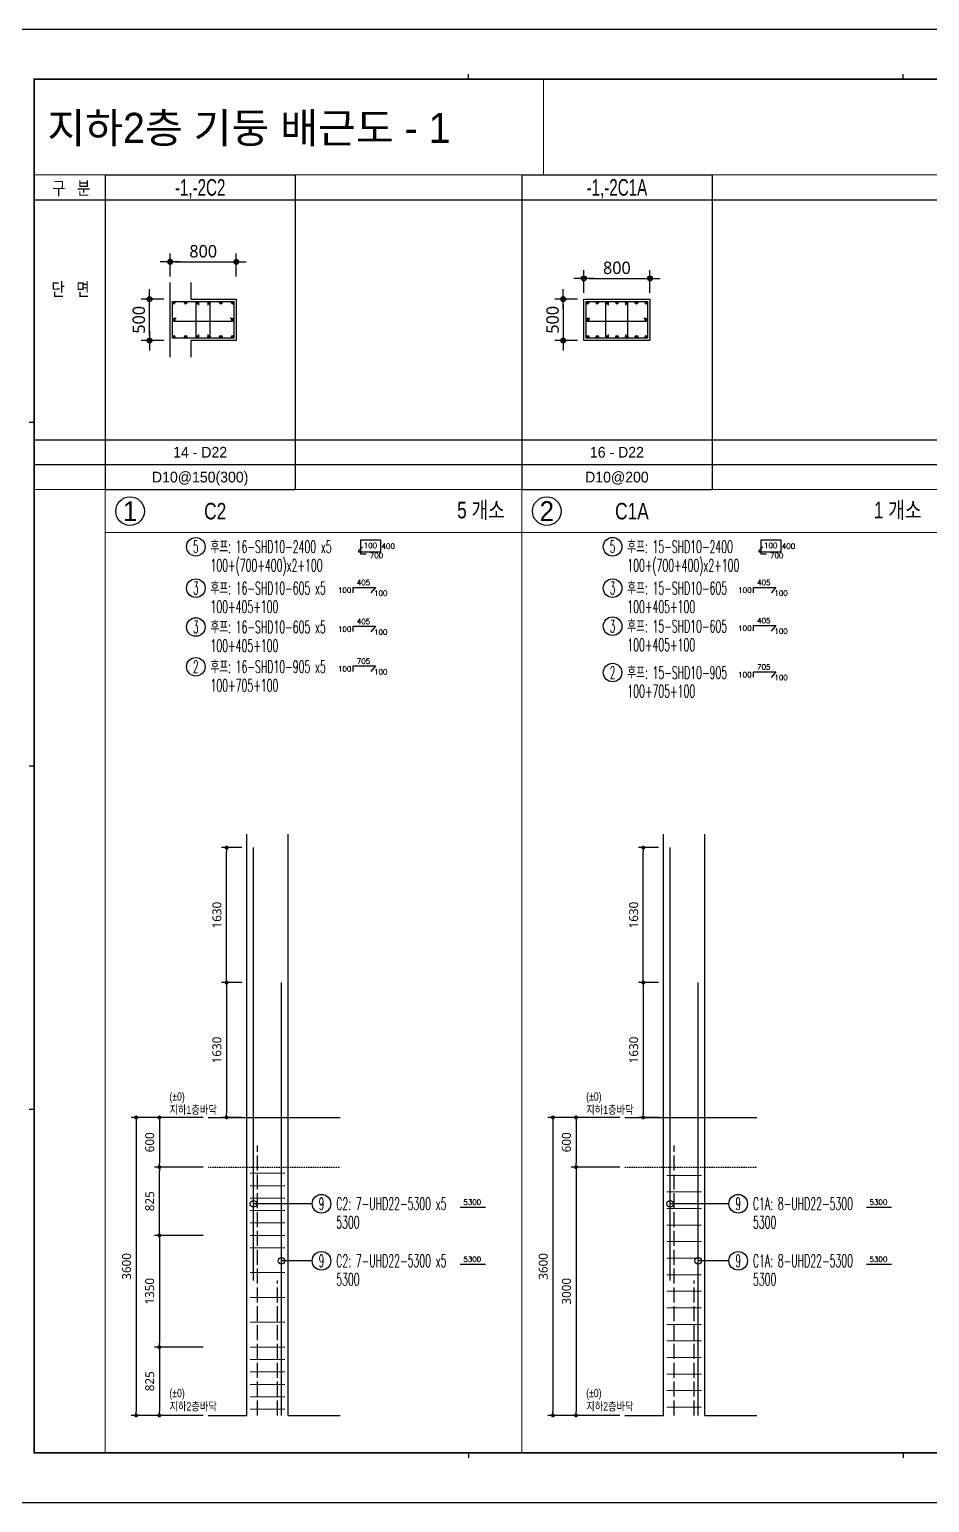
# Model space of a CAD drawing. Header units: millimetres. Extents: x 231380 to 990673, y -319231 to 132826.
# Drawn here: x 508005 to 518885, y -144948 to -127149 of the extents above; entities that cross this region are included whole.
import ezdxf
from ezdxf.enums import TextEntityAlignment as Align

# ---------------------------------------------------------------- set-up
doc = ezdxf.new("R2010")
doc.units = ezdxf.units.MM
doc.header["$LTSCALE"] = 91
doc.linetypes.add('HID', pattern=[2.5, 2, -0.5])
doc.layers.get('Defpoints').update_dxf_attribs({"color": 145})
for name, color, linetype in [('254', 254, 'Continuous'), ('AMAC-NO', 5, 'Continuous'), ('BAR', 2, 'Continuous'), ('BAR1', 2, 'Continuous'), ('DIM', 7, 'Continuous'), ('LEAD7', 7, 'Continuous'), ('LEAD8', 8, 'Continuous'), ('LINE', 7, 'Continuous'), ('XDIM', 7, 'Continuous'), ('XSTRUCT', 2, 'Continuous'), ('XTAG', 7, 'Continuous'), ('기둥', 4, 'Continuous')]:
    doc.layers.add(name, color=color, linetype=linetype)
for name, color, linetype, lineweight in [('Main Bar', 7, 'Continuous', 0), ('TEXT', 3, 'Continuous', 9), ('XTITLE', 22, 'Continuous', 0)]:
    doc.layers.add(name, color=color, linetype=linetype, lineweight=lineweight)
doc.styles.add('ROMANS', font='malgun.ttf')
doc.styles.add('XRebar', font='Romans.shx', dxfattribs={"bigfont": 'whgtxt.shx'})
doc.styles.add('XRebar2', font='Romans.shx')
doc.styles.add('돋음', font='Dotum.ttf')
doc.styles.add('맑은고딕', font='malgun.ttf')
doc.dimstyles.new('60(SUB-1.8)', dxfattribs={"dimscale": 60, "dimtxt": 1.8, "dimasz": 0.8, "dimexe": 1, "dimexo": 1, "dimgap": 1, "dimtad": 1, "dimdec": 0, "dimzin": 0, "dimdsep": 46, "dimtxsty": 'ROMANS', "dimblk": 'DOT', "dimcen": 1, "dimdle": 2, "dimclrd": 6, "dimclre": 6, "dimclrt": 7, "dimazin": 0, "dimtfac": 1, "dimtdec": 0, "dimtix": 1, "dimtmove": 2, "dimatfit": 3, "dimldrblk": 'DIMDOT', "dimfxl": 0, "dimtolj": 1, "dimtzin": 0, "dimarcsym": 0})
doc.dimstyles.new('DIM_30', dxfattribs={"dimscale": 30, "dimtxt": 3, "dimasz": 1.2, "dimexe": 2, "dimexo": 1.5, "dimgap": 1, "dimtad": 1, "dimdec": 0, "dimdsep": 46, "dimtxsty": '맑은고딕', "dimblk1": 'DIMDOT', "dimblk2": 'DIMDOT', "dimsah": 1, "dimcen": 1, "dimdle": 2, "dimclrd": 7, "dimclre": 7, "dimclrt": 3, "dimadec": 0, "dimazin": 0, "dimtfac": 1, "dimtdec": 0, "dimtix": 1, "dimtmove": 2, "dimatfit": 3, "dimldrblk": 'DIMDOT', "dimfxl": 0, "dimtolj": 1, "dimarcsym": 0})

# ---------------------------------------------------------------- blocks, each defined once
blk = doc.blocks.new('dhs_sheet2e')
at = {"color": 7}
for p, q in [((20500.6, 57331.7), (20500.6, 57531.5)), ((38004.8, 57331.7), (38004.8, 57531.5)), ((2996.4, 43498.2), (2796.7, 43498.2)), ((2996.4, 29664.7), (2796.7, 29664.7)), ((2996.4, 15831.2), (2796.7, 15831.2)), ((20500.6, 1997.6), (20500.6, 1797.9)), ((38004.8, 1997.6), (38004.8, 1797.9))]:
    blk.add_line(p, q, dxfattribs=at)
blk.add_lwpolyline([(84000, 0), (84000, 59329.4), (0, 59329.4), (0, 0)], close=True, dxfattribs=at)
at = {"color": 30, "const_width": 64.9}
blk.add_lwpolyline([(81003.6, 57331.7), (2996.4, 57331.7), (2996.4, 1997.6), (81003.6, 1997.6)], close=True, dxfattribs=at)
blk = doc.blocks.new('zdfgarse')
at = {"color": 255, "xscale": 0.25, "yscale": 0.25, "zscale": 0.25}
blk.add_blockref('dhs_sheet2e', (0, 0), dxfattribs=at)
blk = doc.blocks.new('A$C74EF247C')
at = {"layer": 'LINE', "color": 7, "linetype": 'Continuous'}
for p, q in [((0, 0), (0, -3800)), ((0, 0), (2300, 0)), ((2300, 0), (2300, -3800)), ((0, -300), (2300, -300)), ((0, -3800), (2300, -3800))]:
    blk.add_line(p, q, dxfattribs=at)
at = {"layer": 'LINE', "color": 4, "linetype": 'Continuous'}
for p, q in [((0, -3200), (2300, -3200)), ((0, -3500), (2300, -3500))]:
    blk.add_line(p, q, dxfattribs=at)
blk = doc.blocks.new('DIMDOT')
at = {"layer": 'DIM', "linetype": 'Continuous'}
blk.add_line((-2, 0), (2, 0), dxfattribs=at)
for radius in [0.5, 0.25]:
    blk.add_circle((0, 0), radius, dxfattribs=at)
blk = doc.blocks.new('*D43')
at = {"layer": 'Defpoints', "color": 0, "transparency": 16777216}
for p in [(540267, -120741), (539467, -120991), (540267, -120991)]:
    blk.add_point(p, dxfattribs=at)
at = {"layer": 'DIM', "color": 7, "lineweight": -2, "transparency": 16777216}
for p, q in [((539467, -120916), (539467, -120641)), ((540267, -120916), (540267, -120641)), ((539527, -120741), (540207, -120741))]:
    blk.add_line(p, q, dxfattribs=at)
at = {"layer": 'DIM', "color": 7, "lineweight": -2, "transparency": 16777216, "xscale": 60, "yscale": 60, "zscale": 60, "rotation": 180}
blk.add_blockref('DIMDOT', (539467, -120741), dxfattribs=at)
at = {"layer": 'DIM', "color": 7, "lineweight": -2, "transparency": 16777216, "xscale": 60, "yscale": 60, "zscale": 60}
blk.add_blockref('DIMDOT', (540267, -120741), dxfattribs=at)
at = {"layer": 'DIM', "color": 3, "transparency": 16777216, "insert": (539867, -120614), "char_height": 150, "attachment_point": 5, "style": '맑은고딕'}
blk.add_mtext('\\A1;800', dxfattribs=at)
blk = doc.blocks.new('*D44')
at = {"layer": 'Defpoints', "color": 0, "transparency": 16777216}
for p in [(539217, -121191), (539467, -121191), (539467, -121691)]:
    blk.add_point(p, dxfattribs=at)
at = {"layer": 'DIM', "color": 7, "lineweight": -2, "transparency": 16777216}
for p, q in [((539392, -121191), (539117, -121191)), ((539217, -121631), (539217, -121251)), ((539392, -121691), (539117, -121691))]:
    blk.add_line(p, q, dxfattribs=at)
at = {"layer": 'DIM', "color": 7, "lineweight": -2, "transparency": 16777216, "xscale": 60, "yscale": 60, "zscale": 60}
for p, rotation in [((539217, -121191), 90), ((539217, -121691), 270)]:
    blk.add_blockref('DIMDOT', p, dxfattribs=dict(at, rotation=rotation))
at = {"layer": 'DIM', "color": 3, "transparency": 16777216, "insert": (539089, -121441), "char_height": 150, "attachment_point": 5, "rotation": 90, "style": '맑은고딕'}
blk.add_mtext('\\A1;500', dxfattribs=at)
blk = doc.blocks.new('ST')
at = {"layer": 'BAR'}
blk.add_circle((0, 0), 14.5, dxfattribs=at)
blk = doc.blocks.new('A$C08B0344F')
at = {"layer": 'BAR'}
blk.add_hatch(color=256, dxfattribs=at).paths.add_polyline_path([(14.5, 0, 1), (-14.5, 0, 1)])
at = {"layer": 'BAR', "rotation": 270}
blk.add_blockref('ST', (0, 0), dxfattribs=at)
blk = doc.blocks.new('*D53')
at = {"layer": 'Defpoints', "color": 0, "transparency": 16777216}
for p in [(534830, -121191), (534580, -121691), (534830, -121691)]:
    blk.add_point(p, dxfattribs=at)
at = {"layer": 'DIM', "color": 7, "lineweight": -2, "transparency": 16777216}
for p, q in [((534755, -121191), (534480, -121191)), ((534580, -121251), (534580, -121631)), ((534755, -121691), (534480, -121691))]:
    blk.add_line(p, q, dxfattribs=at)
at = {"layer": 'DIM', "color": 7, "lineweight": -2, "transparency": 16777216, "xscale": 60, "yscale": 60, "zscale": 60}
for p, rotation in [((534580, -121191), 90), ((534580, -121691), 270)]:
    blk.add_blockref('DIMDOT', p, dxfattribs=dict(at, rotation=rotation))
at = {"layer": 'DIM', "color": 3, "transparency": 16777216, "insert": (534453, -121441), "char_height": 150, "attachment_point": 5, "rotation": 90, "style": '맑은고딕'}
blk.add_mtext('\\A1;500', dxfattribs=at)
blk = doc.blocks.new('*D54')
at = {"layer": 'Defpoints', "color": 0, "transparency": 16777216}
for p in [(535630, -120941), (534830, -121191), (535630, -121191)]:
    blk.add_point(p, dxfattribs=at)
at = {"layer": 'DIM', "color": 7, "lineweight": -2, "transparency": 16777216}
for p, q in [((534830, -121116), (534830, -120841)), ((535630, -121116), (535630, -120841)), ((534890, -120941), (535570, -120941))]:
    blk.add_line(p, q, dxfattribs=at)
at = {"layer": 'DIM', "color": 7, "lineweight": -2, "transparency": 16777216, "xscale": 60, "yscale": 60, "zscale": 60, "rotation": 180}
blk.add_blockref('DIMDOT', (534830, -120941), dxfattribs=at)
at = {"layer": 'DIM', "color": 7, "lineweight": -2, "transparency": 16777216, "xscale": 60, "yscale": 60, "zscale": 60}
blk.add_blockref('DIMDOT', (535630, -120941), dxfattribs=at)
at = {"layer": 'DIM', "color": 3, "transparency": 16777216, "insert": (535230, -120814), "char_height": 150, "attachment_point": 5, "style": '맑은고딕'}
blk.add_mtext('\\A1;800', dxfattribs=at)
blk = doc.blocks.new('_Dot')
at = {"color": 0, "linetype": 'ByBlock', "lineweight": -2}
blk.add_line((-0.5, 0), (-1, 0), dxfattribs=at)
at = {"color": 0, "linetype": 'ByBlock', "const_width": 0.5}
blk.add_lwpolyline([(-0.25, 0, 1), (0.25, 0, 1)], format="xyb", close=True, dxfattribs=at)
blk = doc.blocks.new('*D859')
at = {"layer": 'Defpoints', "color": 0, "linetype": 'Continuous', "transparency": 16777216}
for p in [(510164, -140295), (509295, -143895), (510164, -143895)]:
    blk.add_point(p, dxfattribs=at).dxf.unprotected_set("ltscale", 0)
at = {"layer": 'XDIM', "color": 6, "linetype": 'Continuous', "lineweight": -2, "transparency": 16777216}
for p, q in [((510104, -140295), (509235, -140295)), ((509295, -140343), (509295, -143847)), ((510104, -143895), (509235, -143895))]:
    blk.add_line(p, q, dxfattribs=at).dxf.unprotected_set("ltscale", 0)
at = {"layer": 'XDIM', "color": 6, "linetype": 'Continuous', "lineweight": -2, "transparency": 16777216, "xscale": 48, "yscale": 48, "zscale": 48}
for p, rotation in [((509295, -140295), 90), ((509295, -143895), 270)]:
    blk.add_blockref('_Dot', p, dxfattribs=dict(at, rotation=rotation)).dxf.unprotected_set("ltscale", 0)
at = {"layer": 'XDIM', "color": 7, "linetype": 'Continuous', "transparency": 16777216, "insert": (509179, -142095), "char_height": 108, "attachment_point": 5, "rotation": 90, "style": 'ROMANS'}
blk.add_mtext('\\A1;3600', dxfattribs=at).dxf.unprotected_set("ltscale", 0)
blk = doc.blocks.new('*D860')
at = {"layer": 'Defpoints', "color": 0, "linetype": 'Continuous', "transparency": 16777216}
for p in [(510631, -138665), (510388, -140295), (510631, -140295)]:
    blk.add_point(p, dxfattribs=at).dxf.unprotected_set("ltscale", 0)
at = {"layer": 'XDIM', "color": 6, "linetype": 'Continuous', "lineweight": -2, "transparency": 16777216}
for p, q in [((510571, -138665), (510328, -138665)), ((510388, -138713), (510388, -140247)), ((510571, -140295), (510328, -140295))]:
    blk.add_line(p, q, dxfattribs=at).dxf.unprotected_set("ltscale", 0)
at = {"layer": 'XDIM', "color": 6, "linetype": 'Continuous', "lineweight": -2, "transparency": 16777216, "xscale": 48, "yscale": 48, "zscale": 48}
for p, rotation in [((510388, -138665), 90), ((510388, -140295), 270)]:
    blk.add_blockref('_Dot', p, dxfattribs=dict(at, rotation=rotation)).dxf.unprotected_set("ltscale", 0)
at = {"layer": 'XDIM', "color": 7, "linetype": 'Continuous', "transparency": 16777216, "insert": (510271, -139480), "char_height": 108, "attachment_point": 5, "rotation": 90, "style": 'ROMANS'}
blk.add_mtext('\\A1;1630', dxfattribs=at).dxf.unprotected_set("ltscale", 0)
blk = doc.blocks.new('*D861')
at = {"layer": 'Defpoints', "color": 0, "linetype": 'Continuous', "transparency": 16777216}
for p in [(510388, -137035), (510631, -137035), (510631, -138665)]:
    blk.add_point(p, dxfattribs=at).dxf.unprotected_set("ltscale", 0)
at = {"layer": 'XDIM', "color": 6, "linetype": 'Continuous', "lineweight": -2, "transparency": 16777216}
for p, q in [((510571, -137035), (510328, -137035)), ((510388, -138617), (510388, -137083)), ((510571, -138665), (510328, -138665))]:
    blk.add_line(p, q, dxfattribs=at).dxf.unprotected_set("ltscale", 0)
at = {"layer": 'XDIM', "color": 6, "linetype": 'Continuous', "lineweight": -2, "transparency": 16777216, "xscale": 48, "yscale": 48, "zscale": 48}
for p, rotation in [((510388, -137035), 90), ((510388, -138665), 270)]:
    blk.add_blockref('_Dot', p, dxfattribs=dict(at, rotation=rotation)).dxf.unprotected_set("ltscale", 0)
at = {"layer": 'XDIM', "color": 7, "linetype": 'Continuous', "transparency": 16777216, "insert": (510271, -137850), "char_height": 108, "attachment_point": 5, "rotation": 90, "style": 'ROMANS'}
blk.add_mtext('\\A1;1630', dxfattribs=at).dxf.unprotected_set("ltscale", 0)
blk = doc.blocks.new('*D862')
at = {"layer": 'Defpoints', "color": 0, "linetype": 'Continuous', "transparency": 16777216}
for p in [(510164, -140295), (509575, -140895), (510164, -140895)]:
    blk.add_point(p, dxfattribs=at).dxf.unprotected_set("ltscale", 0)
at = {"layer": 'XDIM', "color": 6, "linetype": 'Continuous', "lineweight": -2, "transparency": 16777216}
for p, q in [((510104, -140295), (509515, -140295)), ((509575, -140343), (509575, -140847)), ((510104, -140895), (509515, -140895))]:
    blk.add_line(p, q, dxfattribs=at).dxf.unprotected_set("ltscale", 0)
at = {"layer": 'XDIM', "color": 6, "linetype": 'Continuous', "lineweight": -2, "transparency": 16777216, "xscale": 48, "yscale": 48, "zscale": 48}
for p, rotation in [((509575, -140295), 90), ((509575, -140895), 270)]:
    blk.add_blockref('_Dot', p, dxfattribs=dict(at, rotation=rotation)).dxf.unprotected_set("ltscale", 0)
at = {"layer": 'XDIM', "color": 7, "linetype": 'Continuous', "transparency": 16777216, "insert": (509459, -140595), "char_height": 108, "attachment_point": 5, "rotation": 90, "style": 'ROMANS'}
blk.add_mtext('\\A1;600', dxfattribs=at).dxf.unprotected_set("ltscale", 0)
blk = doc.blocks.new('*D863')
at = {"layer": 'Defpoints', "color": 0, "linetype": 'Continuous', "transparency": 16777216}
for p in [(510164, -143070), (509575, -143895), (510164, -143895)]:
    blk.add_point(p, dxfattribs=at).dxf.unprotected_set("ltscale", 0)
at = {"layer": 'XDIM', "color": 6, "linetype": 'Continuous', "lineweight": -2, "transparency": 16777216}
for p, q in [((510104, -143070), (509515, -143070)), ((509575, -143118), (509575, -143847)), ((510104, -143895), (509515, -143895))]:
    blk.add_line(p, q, dxfattribs=at).dxf.unprotected_set("ltscale", 0)
at = {"layer": 'XDIM', "color": 6, "linetype": 'Continuous', "lineweight": -2, "transparency": 16777216, "xscale": 48, "yscale": 48, "zscale": 48}
for p, rotation in [((509575, -143070), 90), ((509575, -143895), 270)]:
    blk.add_blockref('_Dot', p, dxfattribs=dict(at, rotation=rotation)).dxf.unprotected_set("ltscale", 0)
at = {"layer": 'XDIM', "color": 7, "linetype": 'Continuous', "transparency": 16777216, "insert": (509459, -143482), "char_height": 108, "attachment_point": 5, "rotation": 90, "style": 'ROMANS'}
blk.add_mtext('\\A1;825', dxfattribs=at).dxf.unprotected_set("ltscale", 0)
blk = doc.blocks.new('*D864')
at = {"layer": 'Defpoints', "color": 0, "linetype": 'Continuous', "transparency": 16777216}
for p in [(509575, -140895), (510164, -140895), (510164, -141720)]:
    blk.add_point(p, dxfattribs=at).dxf.unprotected_set("ltscale", 0)
at = {"layer": 'XDIM', "color": 6, "linetype": 'Continuous', "lineweight": -2, "transparency": 16777216}
for p, q in [((510104, -140895), (509515, -140895)), ((509575, -141672), (509575, -140943)), ((510104, -141720), (509515, -141720))]:
    blk.add_line(p, q, dxfattribs=at).dxf.unprotected_set("ltscale", 0)
at = {"layer": 'XDIM', "color": 6, "linetype": 'Continuous', "lineweight": -2, "transparency": 16777216, "xscale": 48, "yscale": 48, "zscale": 48}
for p, rotation in [((509575, -140895), 90), ((509575, -141720), 270)]:
    blk.add_blockref('_Dot', p, dxfattribs=dict(at, rotation=rotation)).dxf.unprotected_set("ltscale", 0)
at = {"layer": 'XDIM', "color": 7, "linetype": 'Continuous', "transparency": 16777216, "insert": (509459, -141307), "char_height": 108, "attachment_point": 5, "rotation": 90, "style": 'ROMANS'}
blk.add_mtext('\\A1;825', dxfattribs=at).dxf.unprotected_set("ltscale", 0)
blk = doc.blocks.new('*D865')
at = {"layer": 'Defpoints', "color": 0, "linetype": 'Continuous', "transparency": 16777216}
for p in [(510164, -141720), (509575, -143070), (510164, -143070)]:
    blk.add_point(p, dxfattribs=at).dxf.unprotected_set("ltscale", 0)
at = {"layer": 'XDIM', "color": 6, "linetype": 'Continuous', "lineweight": -2, "transparency": 16777216}
for p, q in [((510104, -141720), (509515, -141720)), ((509575, -141768), (509575, -143022)), ((510104, -143070), (509515, -143070))]:
    blk.add_line(p, q, dxfattribs=at).dxf.unprotected_set("ltscale", 0)
at = {"layer": 'XDIM', "color": 6, "linetype": 'Continuous', "lineweight": -2, "transparency": 16777216, "xscale": 48, "yscale": 48, "zscale": 48}
for p, rotation in [((509575, -141720), 90), ((509575, -143070), 270)]:
    blk.add_blockref('_Dot', p, dxfattribs=dict(at, rotation=rotation)).dxf.unprotected_set("ltscale", 0)
at = {"layer": 'XDIM', "color": 7, "linetype": 'Continuous', "transparency": 16777216, "insert": (509458, -142395), "char_height": 108, "attachment_point": 5, "rotation": 90, "style": 'ROMANS'}
blk.add_mtext('\\A1;1350', dxfattribs=at).dxf.unprotected_set("ltscale", 0)
blk = doc.blocks.new('*D907')
at = {"layer": 'Defpoints', "color": 0, "linetype": 'Continuous', "transparency": 16777216}
for p in [(515201, -140295), (514332, -143895), (515201, -143895)]:
    blk.add_point(p, dxfattribs=at).dxf.unprotected_set("ltscale", 0)
at = {"layer": 'XDIM', "color": 6, "linetype": 'Continuous', "lineweight": -2, "transparency": 16777216}
for p, q in [((515141, -140295), (514272, -140295)), ((514332, -140343), (514332, -143847)), ((515141, -143895), (514272, -143895))]:
    blk.add_line(p, q, dxfattribs=at).dxf.unprotected_set("ltscale", 0)
at = {"layer": 'XDIM', "color": 6, "linetype": 'Continuous', "lineweight": -2, "transparency": 16777216, "xscale": 48, "yscale": 48, "zscale": 48}
for p, rotation in [((514332, -140295), 90), ((514332, -143895), 270)]:
    blk.add_blockref('_Dot', p, dxfattribs=dict(at, rotation=rotation)).dxf.unprotected_set("ltscale", 0)
at = {"layer": 'XDIM', "color": 7, "linetype": 'Continuous', "transparency": 16777216, "insert": (514216, -142095), "char_height": 108, "attachment_point": 5, "rotation": 90, "style": 'ROMANS'}
blk.add_mtext('\\A1;3600', dxfattribs=at).dxf.unprotected_set("ltscale", 0)
blk = doc.blocks.new('*D903')
at = {"layer": 'Defpoints', "color": 0, "linetype": 'Continuous', "transparency": 16777216}
for p in [(515668, -138665), (515425, -140295), (515668, -140295)]:
    blk.add_point(p, dxfattribs=at).dxf.unprotected_set("ltscale", 0)
at = {"layer": 'XDIM', "color": 6, "linetype": 'Continuous', "lineweight": -2, "transparency": 16777216}
for p, q in [((515608, -138665), (515365, -138665)), ((515425, -138713), (515425, -140247)), ((515608, -140295), (515365, -140295))]:
    blk.add_line(p, q, dxfattribs=at).dxf.unprotected_set("ltscale", 0)
at = {"layer": 'XDIM', "color": 6, "linetype": 'Continuous', "lineweight": -2, "transparency": 16777216, "xscale": 48, "yscale": 48, "zscale": 48}
for p, rotation in [((515425, -138665), 90), ((515425, -140295), 270)]:
    blk.add_blockref('_Dot', p, dxfattribs=dict(at, rotation=rotation)).dxf.unprotected_set("ltscale", 0)
at = {"layer": 'XDIM', "color": 7, "linetype": 'Continuous', "transparency": 16777216, "insert": (515309, -139480), "char_height": 108, "attachment_point": 5, "rotation": 90, "style": 'ROMANS'}
blk.add_mtext('\\A1;1630', dxfattribs=at).dxf.unprotected_set("ltscale", 0)
blk = doc.blocks.new('*D904')
at = {"layer": 'Defpoints', "color": 0, "linetype": 'Continuous', "transparency": 16777216}
for p in [(515425, -137035), (515668, -137035), (515668, -138665)]:
    blk.add_point(p, dxfattribs=at).dxf.unprotected_set("ltscale", 0)
at = {"layer": 'XDIM', "color": 6, "linetype": 'Continuous', "lineweight": -2, "transparency": 16777216}
for p, q in [((515608, -137035), (515365, -137035)), ((515425, -138617), (515425, -137083)), ((515608, -138665), (515365, -138665))]:
    blk.add_line(p, q, dxfattribs=at).dxf.unprotected_set("ltscale", 0)
at = {"layer": 'XDIM', "color": 6, "linetype": 'Continuous', "lineweight": -2, "transparency": 16777216, "xscale": 48, "yscale": 48, "zscale": 48}
for p, rotation in [((515425, -137035), 90), ((515425, -138665), 270)]:
    blk.add_blockref('_Dot', p, dxfattribs=dict(at, rotation=rotation)).dxf.unprotected_set("ltscale", 0)
at = {"layer": 'XDIM', "color": 7, "linetype": 'Continuous', "transparency": 16777216, "insert": (515309, -137850), "char_height": 108, "attachment_point": 5, "rotation": 90, "style": 'ROMANS'}
blk.add_mtext('\\A1;1630', dxfattribs=at).dxf.unprotected_set("ltscale", 0)
blk = doc.blocks.new('*D905')
at = {"layer": 'Defpoints', "color": 0, "linetype": 'Continuous', "transparency": 16777216}
for p in [(515201, -140295), (514612, -140895), (515201, -140895)]:
    blk.add_point(p, dxfattribs=at).dxf.unprotected_set("ltscale", 0)
at = {"layer": 'XDIM', "color": 6, "linetype": 'Continuous', "lineweight": -2, "transparency": 16777216}
for p, q in [((515141, -140295), (514552, -140295)), ((514612, -140343), (514612, -140847)), ((515141, -140895), (514552, -140895))]:
    blk.add_line(p, q, dxfattribs=at).dxf.unprotected_set("ltscale", 0)
at = {"layer": 'XDIM', "color": 6, "linetype": 'Continuous', "lineweight": -2, "transparency": 16777216, "xscale": 48, "yscale": 48, "zscale": 48}
for p, rotation in [((514612, -140295), 90), ((514612, -140895), 270)]:
    blk.add_blockref('_Dot', p, dxfattribs=dict(at, rotation=rotation)).dxf.unprotected_set("ltscale", 0)
at = {"layer": 'XDIM', "color": 7, "linetype": 'Continuous', "transparency": 16777216, "insert": (514496, -140595), "char_height": 108, "attachment_point": 5, "rotation": 90, "style": 'ROMANS'}
blk.add_mtext('\\A1;600', dxfattribs=at).dxf.unprotected_set("ltscale", 0)
blk = doc.blocks.new('*D906')
at = {"layer": 'Defpoints', "color": 0, "linetype": 'Continuous', "transparency": 16777216}
for p in [(515201, -140895), (514612, -143895), (515201, -143895)]:
    blk.add_point(p, dxfattribs=at).dxf.unprotected_set("ltscale", 0)
at = {"layer": 'XDIM', "color": 6, "linetype": 'Continuous', "lineweight": -2, "transparency": 16777216}
for p, q in [((515141, -140895), (514552, -140895)), ((514612, -140943), (514612, -143847)), ((515141, -143895), (514552, -143895))]:
    blk.add_line(p, q, dxfattribs=at).dxf.unprotected_set("ltscale", 0)
at = {"layer": 'XDIM', "color": 6, "linetype": 'Continuous', "lineweight": -2, "transparency": 16777216, "xscale": 48, "yscale": 48, "zscale": 48}
for p, rotation in [((514612, -140895), 90), ((514612, -143895), 270)]:
    blk.add_blockref('_Dot', p, dxfattribs=dict(at, rotation=rotation)).dxf.unprotected_set("ltscale", 0)
at = {"layer": 'XDIM', "color": 7, "linetype": 'Continuous', "transparency": 16777216, "insert": (514496, -142395), "char_height": 108, "attachment_point": 5, "rotation": 90, "style": 'ROMANS'}
blk.add_mtext('\\A1;3000', dxfattribs=at).dxf.unprotected_set("ltscale", 0)
blk = doc.blocks.new('*U1114', base_point=(509904, -133399))
at = {"layer": 'XTAG', "color": 0, "linetype": 'Continuous', "ltscale": 1.57717e-317}
blk.add_circle((510016, -133399), 112, dxfattribs=at)
at = {"layer": 'XTAG', "color": 0, "linetype": 'Continuous', "ltscale": 1.57717e-317, "style": 'XRebar', "width": 0.55}
for s, p in [('후프: 16-SHD10-2400 x5', (510194, -133399)), ('100+(700+400)x2+100', (510194, -133624))]:
    blk.add_text(s, height=150, dxfattribs=at).set_placement(p, align=Align.MIDDLE_LEFT)
at = {"layer": 'XTAG', "color": 0, "linetype": 'Continuous', "ltscale": 1.57717e-317, "style": 'XRebar', "width": 0.5}
blk.add_text('5', height=150, dxfattribs=at).set_placement((510016, -133399), align=Align.MIDDLE_CENTER)
blk = doc.blocks.new('*U1115', base_point=(514940.8806, -133399.3292))
at = {"layer": 'XTAG', "color": 0, "linetype": 'Continuous', "ltscale": 1.57717e-317}
blk.add_circle((515053.3806, -133399.3292), 112.5, dxfattribs=at)
at = {"layer": 'XTAG', "color": 0, "linetype": 'Continuous', "ltscale": 1.57717e-317, "style": 'XRebar', "width": 0.55}
for s, p in [('후프: 15-SHD10-2400', (515231.5056, -133399.3292)), ('100+(700+400)x2+100', (515231.5056, -133624.3292))]:
    blk.add_text(s, height=150, dxfattribs=at).set_placement(p, align=Align.MIDDLE_LEFT)
at = {"layer": 'XTAG', "color": 0, "linetype": 'Continuous', "ltscale": 1.57717e-317, "style": 'XRebar', "width": 0.5}
blk.add_text('5', height=150, dxfattribs=at).set_placement((515053.3806, -133399.3292), align=Align.MIDDLE_CENTER)
blk = doc.blocks.new('*U1121', base_point=(509904, -134849))
at = {"layer": 'XTAG', "color": 0, "linetype": 'Continuous', "ltscale": 1.57717e-317}
blk.add_circle((510016, -134849), 112, dxfattribs=at)
at = {"layer": 'XTAG', "color": 0, "linetype": 'Continuous', "ltscale": 1.57717e-317, "style": 'XRebar', "width": 0.5}
blk.add_text('2', height=150, dxfattribs=at).set_placement((510016, -134849), align=Align.MIDDLE_CENTER)
at = {"layer": 'XTAG', "color": 0, "linetype": 'Continuous', "ltscale": 1.57717e-317, "style": 'XRebar', "width": 0.55}
for s, p in [('후프: 16-SHD10-905 x5', (510194, -134849)), ('100+705+100', (510194, -135074))]:
    blk.add_text(s, height=150, dxfattribs=at).set_placement(p, align=Align.MIDDLE_LEFT)
blk = doc.blocks.new('*U1122', base_point=(514941, -134920))
at = {"layer": 'XTAG', "color": 0, "linetype": 'Continuous', "ltscale": 1.57717e-317}
blk.add_circle((515053, -134920), 112, dxfattribs=at)
at = {"layer": 'XTAG', "color": 0, "linetype": 'Continuous', "ltscale": 1.57717e-317, "style": 'XRebar', "width": 0.5}
blk.add_text('2', height=150, dxfattribs=at).set_placement((515053, -134920), align=Align.MIDDLE_CENTER)
at = {"layer": 'XTAG', "color": 0, "linetype": 'Continuous', "ltscale": 1.57717e-317, "style": 'XRebar', "width": 0.55}
for s, p in [('후프: 15-SHD10-905', (515232, -134920)), ('100+705+100', (515232, -135145))]:
    blk.add_text(s, height=150, dxfattribs=at).set_placement(p, align=Align.MIDDLE_LEFT)
blk = doc.blocks.new('*U1133', base_point=(509904, -133899))
at = {"layer": 'XTAG', "color": 0, "linetype": 'Continuous', "ltscale": 1.57717e-317}
blk.add_circle((510016, -133899), 112, dxfattribs=at)
at = {"layer": 'XTAG', "color": 0, "linetype": 'Continuous', "ltscale": 1.57717e-317, "style": 'XRebar', "width": 0.5}
blk.add_text('3', height=150, dxfattribs=at).set_placement((510016, -133899), align=Align.MIDDLE_CENTER)
at = {"layer": 'XTAG', "color": 0, "linetype": 'Continuous', "ltscale": 1.57717e-317, "style": 'XRebar', "width": 0.55}
for s, p in [('후프: 16-SHD10-605 x5', (510194, -133899)), ('100+405+100', (510194, -134124))]:
    blk.add_text(s, height=150, dxfattribs=at).set_placement(p, align=Align.MIDDLE_LEFT)
blk = doc.blocks.new('*U1134', base_point=(509904, -134369))
at = {"layer": 'XTAG', "color": 0, "linetype": 'Continuous', "ltscale": 1.57717e-317}
blk.add_circle((510016, -134369), 112, dxfattribs=at)
at = {"layer": 'XTAG', "color": 0, "linetype": 'Continuous', "ltscale": 1.57717e-317, "style": 'XRebar', "width": 0.5}
blk.add_text('3', height=150, dxfattribs=at).set_placement((510016, -134369), align=Align.MIDDLE_CENTER)
at = {"layer": 'XTAG', "color": 0, "linetype": 'Continuous', "ltscale": 1.57717e-317, "style": 'XRebar', "width": 0.55}
for s, p in [('후프: 16-SHD10-605 x5', (510194, -134369)), ('100+405+100', (510194, -134594))]:
    blk.add_text(s, height=150, dxfattribs=at).set_placement(p, align=Align.MIDDLE_LEFT)
blk = doc.blocks.new('*U1138', base_point=(514940.8806, -134359.3292))
at = {"layer": 'XTAG', "color": 0, "linetype": 'Continuous', "ltscale": 1.57717e-317}
blk.add_circle((515053.3806, -134359.3292), 112.5, dxfattribs=at)
at = {"layer": 'XTAG', "color": 0, "linetype": 'Continuous', "ltscale": 1.57717e-317, "style": 'XRebar', "width": 0.5}
blk.add_text('3', height=150, dxfattribs=at).set_placement((515053.3806, -134359.3292), align=Align.MIDDLE_CENTER)
at = {"layer": 'XTAG', "color": 0, "linetype": 'Continuous', "ltscale": 1.57717e-317, "style": 'XRebar', "width": 0.55}
for s, p in [('후프: 15-SHD10-605', (515231.5056, -134359.3292)), ('100+405+100', (515231.5056, -134584.3292))]:
    blk.add_text(s, height=150, dxfattribs=at).set_placement(p, align=Align.MIDDLE_LEFT)
blk = doc.blocks.new('*U1139', base_point=(514940.8806, -133899.3292))
at = {"layer": 'XTAG', "color": 0, "linetype": 'Continuous', "ltscale": 1.57717e-317}
blk.add_circle((515053.3806, -133899.3292), 112.5, dxfattribs=at)
at = {"layer": 'XTAG', "color": 0, "linetype": 'Continuous', "ltscale": 1.57717e-317, "style": 'XRebar', "width": 0.5}
blk.add_text('3', height=150, dxfattribs=at).set_placement((515053.3806, -133899.3292), align=Align.MIDDLE_CENTER)
at = {"layer": 'XTAG', "color": 0, "linetype": 'Continuous', "ltscale": 1.57717e-317, "style": 'XRebar', "width": 0.55}
for s, p in [('후프: 15-SHD10-605', (515231.5056, -133899.3292)), ('100+405+100', (515231.5056, -134124.3292))]:
    blk.add_text(s, height=150, dxfattribs=at).set_placement(p, align=Align.MIDDLE_LEFT)
blk = doc.blocks.new('*U1148', base_point=(511422.2172, -142027.1465))
at = {"layer": 'XTAG', "color": 0, "linetype": 'Continuous', "ltscale": 1.57717e-317}
blk.add_circle((511534.7172, -142027.1465), 112.5, dxfattribs=at)
at = {"layer": 'XTAG', "color": 0, "linetype": 'Continuous', "ltscale": 1.57717e-317, "style": 'XRebar', "width": 0.5}
blk.add_text('9', height=150, dxfattribs=at).set_placement((511534.7172, -142027.1465), align=Align.MIDDLE_CENTER)
at = {"layer": 'XTAG', "color": 0, "linetype": 'Continuous', "ltscale": 1.57717e-317, "style": 'XRebar', "width": 0.55}
for s, p in [('C2: 7-UHD22-5300 x5', (511712.8422, -142027.1465)), ('5300', (511712.8422, -142252.1465))]:
    blk.add_text(s, height=150, dxfattribs=at).set_placement(p, align=Align.MIDDLE_LEFT)
blk = doc.blocks.new('*U1149', base_point=(511422.2172, -141337.698))
at = {"layer": 'XTAG', "color": 0, "linetype": 'Continuous', "ltscale": 1.57717e-317}
blk.add_circle((511534.7172, -141337.698), 112.5, dxfattribs=at)
at = {"layer": 'XTAG', "color": 0, "linetype": 'Continuous', "ltscale": 1.57717e-317, "style": 'XRebar', "width": 0.5}
blk.add_text('9', height=150, dxfattribs=at).set_placement((511534.7172, -141337.698), align=Align.MIDDLE_CENTER)
at = {"layer": 'XTAG', "color": 0, "linetype": 'Continuous', "ltscale": 1.57717e-317, "style": 'XRebar', "width": 0.55}
for s, p in [('C2: 7-UHD22-5300 x5', (511712.8422, -141337.698)), ('5300', (511712.8422, -141562.698))]:
    blk.add_text(s, height=150, dxfattribs=at).set_placement(p, align=Align.MIDDLE_LEFT)
blk = doc.blocks.new('*U1154', base_point=(516459.5155, -141337.6979))
at = {"layer": 'XTAG', "color": 0, "linetype": 'Continuous', "ltscale": 1.57717e-317}
blk.add_circle((516572.0155, -141337.6979), 112.5, dxfattribs=at)
at = {"layer": 'XTAG', "color": 0, "linetype": 'Continuous', "ltscale": 1.57717e-317, "style": 'XRebar', "width": 0.5}
blk.add_text('9', height=150, dxfattribs=at).set_placement((516572.0155, -141337.6979), align=Align.MIDDLE_CENTER)
at = {"layer": 'XTAG', "color": 0, "linetype": 'Continuous', "ltscale": 1.57717e-317, "style": 'XRebar', "width": 0.55}
for s, p in [('C1A: 8-UHD22-5300', (516750.1405, -141337.6979)), ('5300', (516750.1405, -141562.6979))]:
    blk.add_text(s, height=150, dxfattribs=at).set_placement(p, align=Align.MIDDLE_LEFT)
blk = doc.blocks.new('*U1155', base_point=(516459.5155, -142027.1464))
at = {"layer": 'XTAG', "color": 0, "linetype": 'Continuous', "ltscale": 1.57717e-317}
blk.add_circle((516572.0155, -142027.1464), 112.5, dxfattribs=at)
at = {"layer": 'XTAG', "color": 0, "linetype": 'Continuous', "ltscale": 1.57717e-317, "style": 'XRebar', "width": 0.5}
blk.add_text('9', height=150, dxfattribs=at).set_placement((516572.0155, -142027.1464), align=Align.MIDDLE_CENTER)
at = {"layer": 'XTAG', "color": 0, "linetype": 'Continuous', "ltscale": 1.57717e-317, "style": 'XRebar', "width": 0.55}
for s, p in [('C1A: 8-UHD22-5300', (516750.1405, -142027.1464)), ('5300', (516750.1405, -142252.1464))]:
    blk.add_text(s, height=150, dxfattribs=at).set_placement(p, align=Align.MIDDLE_LEFT)
blk = doc.blocks.new('2C2')
at = {"layer": 'BAR1'}
blk.add_lwpolyline([(816.6, 1830), (816.6, 2270), (1556.6, 2270), (1556.6, 1830)], close=True, dxfattribs=at)
for points in [[(1130, 1874.5), (1130, 1844.5, -1), (1101, 1844.5), (1101, 2255.5, -1), (1130, 2255.5), (1130, 2225.5)], [(1243.2, 1874.5), (1243.2, 1844.5, 1), (1272.2, 1844.5), (1272.2, 2255.5, 1), (1243.2, 2255.5), (1243.2, 2225.5)], [(861.1, 2064.5), (831.1, 2064.5, 1), (831.1, 2035.5), (1542.1, 2035.5, 1), (1542.1, 2064.5), (1512.1, 2064.5)]]:
    blk.add_lwpolyline(points, format="xyb", dxfattribs=at)
at = {"layer": '기둥'}
blk.add_line((786.6, 1600), (786.6, 2500), dxfattribs=at)
blk.add_lwpolyline([(1036.6, 2500), (1036.6, 2300), (1586.6, 2300), (1586.6, 1800), (1036.6, 1800), (1036.6, 1600)], dxfattribs=at)
at = {"layer": 'BAR', "rotation": 90}
for p in [(831.1, 2255.5), (973.3, 2255.5), (1115.5, 2255.5), (1257.7, 2255.5), (1399.9, 2255.5), (1542.1, 2255.5), (831.1, 2050), (1542.1, 2050), (831.1, 1844.5), (973.3, 1844.5), (1115.5, 1844.5), (1257.7, 1844.5), (1399.9, 1844.5), (1542.1, 1844.5)]:
    blk.add_blockref('A$C08B0344F', p, dxfattribs=at)
at = {"layer": 'LINE'}
blk.add_blockref('A$C74EF247C', (0, 3800), dxfattribs=at)
at = {"layer": 'TEXT', "color": 6, "style": '돋음', "width": 0.7}
blk.add_text('-1,-2C2', height=200, dxfattribs=at).set_placement((1150, 3650), align=Align.MIDDLE_CENTER)
at = {"layer": 'TEXT', "linetype": 'ByBlock', "style": '돋음'}
for s, p in [('14 - D22', (1150, 450)), ('D10@150(300)', (1150, 150))]:
    blk.add_text(s, height=130, dxfattribs=at).set_placement(p, align=Align.MIDDLE_CENTER)
at = {"layer": 'DIM'}
dim = blk.add_linear_dim(base=(1586.6, 2750), p1=(786.6, 2500), p2=(1586.6, 2500), dimstyle='DIM_30', override={"dimscale": 50}, dxfattribs=at)
dim.commit()
dim.dimension.update_dxf_attribs({"geometry": '*D43', "text_midpoint": (1186.6, 2877.5), "insert": (-538680.1, 123491.3)})
dim = blk.add_linear_dim(base=(536.6, 2300), p1=(786.6, 1800), p2=(786.6, 2300), angle=90, dimstyle='DIM_30', override={"dimscale": 50}, dxfattribs=at)
dim.commit()
dim.dimension.update_dxf_attribs({"geometry": '*D44', "text_midpoint": (409.1, 2050), "insert": (-538680.1, 123491.3)})
blk = doc.blocks.new('2C1A')
at = {"layer": 'BAR1'}
blk.add_lwpolyline([(780, 1830), (780, 2270), (1520, 2270), (1520, 1830)], close=True, dxfattribs=at)
for points in [[(1046, 1874.5), (1046, 1844.5, -1), (1017, 1844.5), (1017, 2255.5, -1), (1046, 2255.5), (1046, 2225.5)], [(1254, 1874.5), (1254, 1844.5, 1), (1283, 1844.5), (1283, 2255.5, 1), (1254, 2255.5), (1254, 2225.5)], [(824.5, 2064.5), (794.5, 2064.5, 1), (794.5, 2035.5), (1505.5, 2035.5, 1), (1505.5, 2064.5), (1475.5, 2064.5)]]:
    blk.add_lwpolyline(points, format="xyb", dxfattribs=at)
at = {"layer": '기둥'}
blk.add_lwpolyline([(750, 1800), (750, 2300), (1550, 2300), (1550, 1800)], close=True, dxfattribs=at)
at = {"layer": 'BAR', "rotation": 90.00000000000031}
for p in [(794.5, 2255.5), (913, 2255.5), (1031.5, 2255.5), (1150, 2255.5), (1268.5, 2255.5), (1387, 2255.5), (1505.5, 2255.5), (794.5, 2050), (1505.5, 2050), (794.5, 1844.5), (913, 1844.5), (1031.5, 1844.5), (1150, 1844.5), (1268.5, 1844.5), (1387, 1844.5), (1505.5, 1844.5)]:
    blk.add_blockref('A$C08B0344F', p, dxfattribs=at)
at = {"layer": 'LINE'}
blk.add_blockref('A$C74EF247C', (0, 3800), dxfattribs=at)
at = {"layer": 'TEXT', "color": 6, "style": '돋음', "width": 0.7}
blk.add_text('-1,-2C1A', height=200, dxfattribs=at).set_placement((1150, 3650), align=Align.MIDDLE_CENTER)
at = {"layer": 'TEXT', "linetype": 'ByBlock', "style": '돋음'}
for s, p in [('16 - D22', (1150, 450)), ('D10@200', (1150, 150))]:
    blk.add_text(s, height=130, dxfattribs=at).set_placement(p, align=Align.MIDDLE_CENTER)
at = {"layer": 'DIM'}
dim = blk.add_linear_dim(base=(1550, 2550), p1=(750, 2300), p2=(1550, 2300), dimstyle='DIM_30', override={"dimscale": 50}, dxfattribs=at)
dim.commit()
dim.dimension.update_dxf_attribs({"geometry": '*D54', "text_midpoint": (1150, 2677.5), "insert": (-534080.1, 123491.3)})
dim = blk.add_linear_dim(base=(500, 1800), p1=(750, 2300), p2=(750, 1800), angle=270, dimstyle='DIM_30', override={"dimscale": 50}, dxfattribs=at)
dim.commit()
dim.dimension.update_dxf_attribs({"geometry": '*D53', "text_midpoint": (372.5, 2050), "insert": (-534080.1, 123491.3)})

msp = doc.modelspace()

# ---------------------------------------------------------------- linework, layer by layer
at = {"layer": '254', "color": 4, "linetype": 'Continuous'}
for p, q in [((511422.2, -141337.7), (510711.1, -141337.7)), ((516459.5, -141337.7), (515748.4, -141337.7)), ((511422.2, -142027.1), (511051.1, -142027.1)), ((516459.5, -142027.1), (516088.4, -142027.1))]:
    msp.add_line(p, q, dxfattribs=at)
for centre in [(510711.1, -141337.7), (515748.4, -141337.7), (511051.1, -142027.1), (516088.4, -142027.1)]:
    msp.add_circle(centre, 40, dxfattribs=at)
at = {"layer": 'AMAC-NO', "color": 2}
for centre in [(509221.2, -132969.1), (514258.5, -132969.1)]:
    msp.add_circle(centre, 172.8, dxfattribs=at)
at = {"layer": 'BAR', "color": 3}
for points in [[(510711.1, -142265), (510711.1, -137035)], [(515748.4, -142265), (515748.4, -137035)], [(511051.1, -143895), (511051.1, -138665)], [(516088.4, -143895), (516088.4, -138665)]]:
    msp.add_lwpolyline(points, dxfattribs=at)
at = {"layer": 'BAR', "color": 8, "linetype": 'HID'}
for points in [[(510761.1, -143895), (510761.1, -140635)], [(515798.4, -143895), (515798.4, -140635)], [(511001.1, -143895), (511001.1, -142265)], [(516038.4, -143895), (516038.4, -142265)]]:
    msp.add_lwpolyline(points, dxfattribs=at)
at = {"layer": 'LEAD7'}
msp.add_line((529067.5, -129210.1), (508062.5, -129210.1), dxfattribs=at)
at = {"layer": 'LEAD8'}
for p, q in [((508062.5, -132107.3), (529067.5, -132107.3)), ((508062.5, -132407.3), (529067.5, -132407.3))]:
    msp.add_line(p, q, dxfattribs=at)
at = {"layer": 'Main Bar', "color": 30, "linetype": 'Continuous'}
for p, q in [((510671.1, -140970), (511091.1, -140970)), ((510671.1, -141120), (511091.1, -141120)), ((515708.4, -140995), (516128.4, -140995)), ((510671.1, -141270), (511091.1, -141270)), ((515708.4, -141195), (516128.4, -141195)), ((510671.1, -141420), (511091.1, -141420)), ((515708.4, -141395), (516128.4, -141395)), ((510671.1, -141570), (511091.1, -141570)), ((515708.4, -141595), (516128.4, -141595)), ((510671.1, -141720), (511091.1, -141720)), ((515708.4, -141795), (516128.4, -141795)), ((510671.1, -141870), (511091.1, -141870)), ((515708.4, -141995), (516128.4, -141995)), ((510671.1, -142170), (511091.1, -142170)), ((515708.4, -142195), (516128.4, -142195)), ((510671.1, -142470), (511091.1, -142470)), ((515708.4, -142395), (516128.4, -142395)), ((515708.4, -142595), (516128.4, -142595)), ((510671.1, -142770), (511091.1, -142770)), ((515708.4, -142795), (516128.4, -142795)), ((510671.1, -143070), (511091.1, -143070)), ((515708.4, -142995), (516128.4, -142995)), ((510671.1, -143220), (511091.1, -143220)), ((515708.4, -143195), (516128.4, -143195)), ((510671.1, -143370), (511091.1, -143370)), ((515708.4, -143395), (516128.4, -143395)), ((510671.1, -143520), (511091.1, -143520)), ((515708.4, -143595), (516128.4, -143595)), ((510671.1, -143670), (511091.1, -143670)), ((515708.4, -143795), (516128.4, -143795)), ((510671.1, -143820), (511091.1, -143820))]:
    msp.add_line(p, q, dxfattribs=at).dxf.unprotected_set("ltscale", 0)
at = {"layer": 'XDIM', "color": 250, "linetype": 'Continuous', "ltscale": 5e-324}
for p, q in [((512124.1, -133399.3), (512124.1, -133399.3)), ((516962.8, -133399.3), (516962.8, -133399.3)), ((512045.5, -133899.3), (512045.5, -133899.3)), ((516884.2, -133899.3), (516884.2, -133899.3)), ((512045.5, -134369.3), (512045.5, -134369.3)), ((516884.2, -134359.3), (516884.2, -134359.3)), ((512045.5, -134849.3), (512045.5, -134849.3)), ((516884.2, -134919.6), (516884.2, -134919.6)), ((513362.5, -141369.2), (513362.5, -141369.2)), ((518271.9, -141369.2), (518271.9, -141369.2)), ((513362.5, -142058.6), (513362.5, -142058.6)), ((518271.9, -142058.6), (518271.9, -142058.6))]:
    msp.add_line(p, q, dxfattribs=at)
at = {"layer": 'XDIM', "color": 1, "linetype": 'Continuous', "ltscale": 5e-324}
for points in [[(512030.6, -133398.7), (511983, -133448.1), (511983, -133460.5), (512250.5, -133460.5), (512250.5, -133318.2), (512004.7, -133318.2), (512004.7, -133482.8), (512073.5, -133482.8)], [(516869.3, -133398.7), (516821.6, -133448.1), (516821.6, -133460.5), (517089.2, -133460.5), (517089.2, -133318.2), (516843.4, -133318.2), (516843.4, -133482.8), (516912.2, -133482.8)], [(511919.1, -133955.2), (511919.1, -133889.9), (512186.7, -133889.9), (512131.4, -133957.5)], [(516757.8, -133955.2), (516757.8, -133889.9), (517025.3, -133889.9), (516970, -133957.5)], [(511919.1, -134425.2), (511919.1, -134359.9), (512186.7, -134359.9), (512131.4, -134427.5)], [(516757.8, -134415.2), (516757.8, -134349.9), (517025.3, -134349.9), (516970, -134417.5)], [(511919.1, -134905.2), (511919.1, -134839.9), (512186.7, -134839.9), (512131.4, -134907.5)], [(516757.8, -134975.5), (516757.8, -134910.2), (517025.3, -134910.2), (516970, -134977.8)], [(513211.9, -141378), (513515.4, -141378)], [(518121.3, -141378), (518424.7, -141378)], [(513211.9, -142067.5), (513515.4, -142067.5)], [(518121.3, -142067.5), (518424.7, -142067.5)]]:
    msp.add_lwpolyline(points, dxfattribs=at)
at = {"layer": 'XSTRUCT', "color": 5, "linetype": 'Continuous'}
for p, q in [((510631.1, -143895), (510631.1, -136871.1)), ((511131.1, -143895), (511131.1, -136871.1)), ((515668.4, -143895), (515668.4, -136871.1)), ((516168.4, -143895), (516168.4, -136871.1)), ((510164, -140295), (511760.7, -140295)), ((515201.3, -140295), (516798, -140295)), ((510164, -143895), (510631.1, -143895)), ((511131.1, -143895), (511760.7, -143895)), ((515201.3, -143895), (515668.4, -143895)), ((516168.4, -143895), (516798, -143895))]:
    msp.add_line(p, q, dxfattribs=at).dxf.unprotected_set("ltscale", 0)
at = {"layer": 'XSTRUCT', "color": 8, "linetype": 'HID'}
for p, q in [((510164, -140895), (511760.7, -140895)), ((515201.3, -140895), (516798, -140895))]:
    msp.add_line(p, q, dxfattribs=at).dxf.unprotected_set("ltscale", 0)
at = {"layer": 'XTITLE', "color": 3, "ltscale": 2}
for p, q in [((508062.5, -128907.3), (529067.5, -128907.3)), ((508918.3, -128907.3), (508918.3, -144348.5)), ((508062.5, -132707.3), (529067.5, -132707.3)), ((508918.3, -133227.6), (529067.5, -133227.6))]:
    msp.add_line(p, q, dxfattribs=at)
msp.add_lwpolyline([(508062.5, -127748.2), (514217.4, -127748.2), (514217.4, -128907.3), (508062.5, -128907.3)], close=True, dxfattribs=at)
msp.add_lwpolyline([(513955.6, -128907.3), (513955.6, -144348.5)], dxfattribs=at)

# ---------------------------------------------------------------- block references
at = {"xscale": 1.199999996698919, "yscale": 1.199999996698919, "zscale": 1.199999996698919}
msp.add_blockref('zdfgarse', (507163.6, -144947.8), dxfattribs=at)
at = {"layer": 'DIM'}
for name, p in [('2C2', (508918.3, -132707.3)), ('2C1A', (513955.6, -132707.3))]:
    msp.add_blockref(name, p, dxfattribs=at)
at = {"layer": 'XTAG', "color": 30, "linetype": 'Continuous', "ltscale": 2.33129e-317}
for name, p in [('*U1114', (509903.6, -133399.3)), ('*U1115', (514940.9, -133399.3)), ('*U1133', (509903.6, -133899.3)), ('*U1139', (514940.9, -133899.3)), ('*U1134', (509903.6, -134369.3)), ('*U1138', (514940.9, -134359.3)), ('*U1121', (509903.6, -134849.3)), ('*U1122', (514940.9, -134919.6))]:
    msp.add_blockref(name, p, dxfattribs=at)
at = {"layer": 'XTAG', "color": 210, "linetype": 'Continuous', "ltscale": 2.33129e-317}
for name, p in [('*U1149', (511422.2, -141337.7)), ('*U1154', (516459.5, -141337.7)), ('*U1148', (511422.2, -142027.1)), ('*U1155', (516459.5, -142027.1))]:
    msp.add_blockref(name, p, dxfattribs=at)

# ---------------------------------------------------------------- texts
at = {"layer": 'AMAC-NO', "color": 2, "style": '돋음'}
for s, p in [('1', (509221.2, -132969.1)), ('2', (514258.5, -132969.1))]:
    msp.add_text(s, height=240, dxfattribs=at).set_placement(p, align=Align.MIDDLE_CENTER)
at = {"layer": 'AMAC-NO', "color": 2, "style": '돋음', "width": 0.8}
for s, p in [('C2', (510250.2, -132969.1)), ('5 개소', (513462.2, -132956.4)), ('C1A', (515287.5, -132969.1)), ('1 개소', (518499.5, -132956.4))]:
    msp.add_text(s, height=200, dxfattribs=at).set_placement(p, align=Align.MIDDLE_CENTER)
for s, p in [('(%%P0)', (509697, -140091.4)), ('(%%P0)', (514734.3, -140091.4)), ('지하1층바닥', (509697, -140252)), ('지하1층바닥', (514734.3, -140252)), ('(%%P0)', (509697, -143675.1)), ('(%%P0)', (514734.3, -143675.1)), ('지하2층바닥', (509697, -143835.7)), ('지하2층바닥', (514734.3, -143835.7))]:
    msp.add_text(s, height=100, dxfattribs=at).set_placement(p)
at = {"layer": 'TEXT', "color": 1, "linetype": 'Continuous', "style": '돋음', "width": 0.8}
for s, p in [('구   분', (508509.7, -129066.2)), ('단   면', (508500.9, -130287.3))]:
    msp.add_text(s, height=160, dxfattribs=at).set_placement(p, align=Align.MIDDLE_CENTER)
at = {"layer": 'XDIM', "color": 3, "linetype": 'Continuous', "ltscale": 5e-324, "style": 'XRebar2'}
for p in [(512044.7, -133434), (516883.4, -133434)]:
    msp.add_text('100', height=63, dxfattribs=at).set_placement(p, align=Align.BOTTOM_LEFT)
for s, p in [('700', (512118.2, -133474)), ('700', (516956.9, -133474)), ('100', (512170.2, -133928.1)), ('100', (517008.9, -133928.1)), ('100', (512170.2, -134398.1)), ('100', (517008.9, -134388.1)), ('100', (512170.2, -134878.1)), ('100', (517008.9, -134948.4))]:
    msp.add_text(s, height=63, dxfattribs=at).set_placement(p, align=Align.TOP_LEFT)
for p in [(512260.5, -133392.9), (517099.2, -133392.9)]:
    msp.add_text('400', height=63, dxfattribs=at).set_placement(p, align=Align.MIDDLE_LEFT)
for s, p in [('405', (512042.6, -133882.3)), ('405', (516881.3, -133882.3)), ('405', (512042.6, -134352.3)), ('405', (516881.3, -134342.3)), ('705', (512042.6, -134832.3)), ('705', (516881.3, -134902.6)), ('5300', (513357.2, -141369.8)), ('5300', (518266.6, -141369.8)), ('5300', (513357.2, -142059.2)), ('5300', (518266.6, -142059.2))]:
    msp.add_text(s, height=63, dxfattribs=at).set_placement(p, align=Align.BOTTOM_CENTER)
for p in [(511895, -133924.6), (516733.7, -133924.6), (511895, -134394.6), (516733.7, -134384.6), (511895, -134874.6), (516733.7, -134944.9)]:
    msp.add_text('100', height=63, dxfattribs=at).set_placement(p, align=Align.MIDDLE_RIGHT)
at = {"layer": 'XTITLE', "color": 2, "style": '돋음'}
msp.add_text('지하2층 기둥 배근도 - 1', height=364.067, dxfattribs=at).set_placement((508221.9, -128338.4), align=Align.MIDDLE_LEFT)

# ---------------------------------------------------------------- dimensions: what is measured, and where the dimension line sits
at = {"layer": 'XDIM', "color": 4, "linetype": 'Continuous'}
for p1, p2, distance, picture, middle in [((510631.1, -138665), (510631.1, -137035), 243.5, '*D861', (510271.5, -137850)), ((515668.4, -138665), (515668.4, -137035), 243.5, '*D904', (515308.8, -137850)), ((510631.1, -138665), (510631.1, -140295), -243.5, '*D860', (510271.5, -139480)), ((515668.4, -138665), (515668.4, -140295), -243.5, '*D903', (515308.8, -139480)), ((510164, -140295), (510164, -143895), -869.4, '*D859', (509178.7, -142095)), ((510164, -140295), (510164, -140895), -589.4, '*D862', (509458.7, -140595)), ((515201.3, -140295), (515201.3, -143895), -869.4, '*D907', (514216, -142095)), ((515201.3, -140295), (515201.3, -140895), -589.4, '*D905', (514496, -140595)), ((510164, -141720), (510164, -140895), 589.4, '*D864', (509458.7, -141307.5)), ((515201.3, -140895), (515201.3, -143895), -589.4, '*D906', (514496, -142395)), ((510164, -141720), (510164, -143070), -589.4, '*D865', (509458.4, -142395)), ((510164, -143070), (510164, -143895), -589.4, '*D863', (509458.7, -143482.5))]:
    dim = msp.add_aligned_dim(p1=p1, p2=p2, distance=distance, dimstyle='60(SUB-1.8)', dxfattribs=at)
    dim.commit()
    dim.dimension.update_dxf_attribs({"geometry": picture, "text_midpoint": middle})
    dim.dimension.dxf.unprotected_set("ltscale", 0)

doc.saveas('drawing.dxf')
